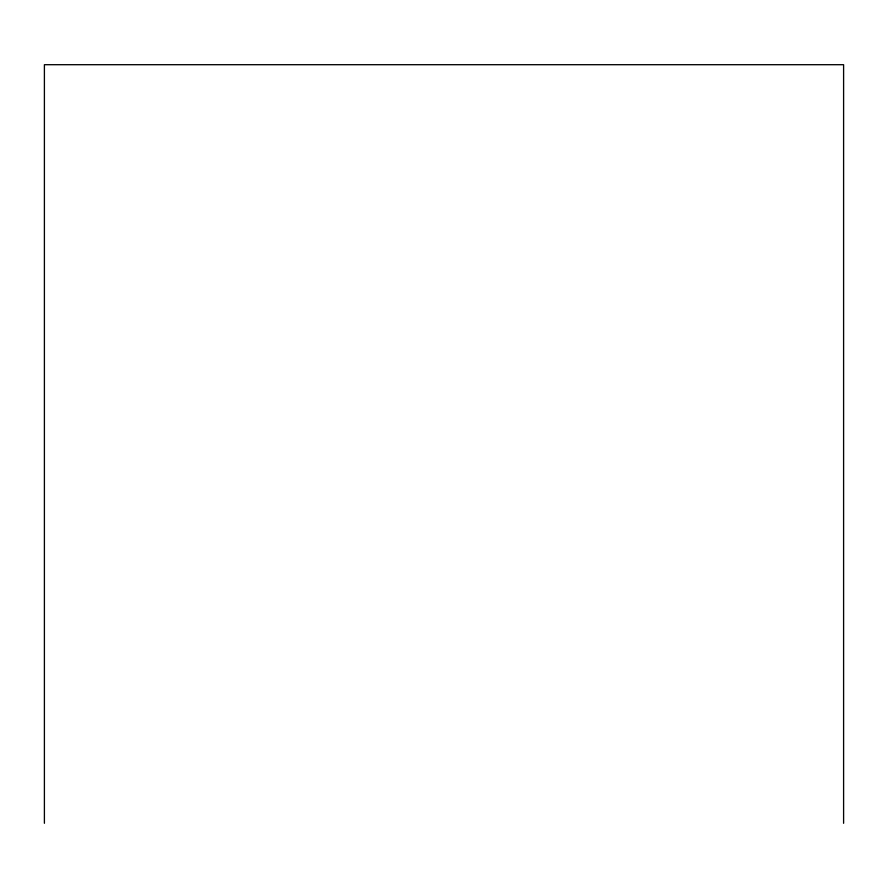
<?xml version="1.0" encoding="UTF-8"?>
<svg xmlns="http://www.w3.org/2000/svg" width="888" height="888" viewBox="0 0 888 888"><rect width="100%" height="100%" fill="white"/><g stroke="black" fill="none" stroke-linecap="round" stroke-linejoin="round"><path stroke-width="1.33" d="M843.6 823.298L843.6 64.702L44.4 64.702L44.4 823.298"/></g></svg>
